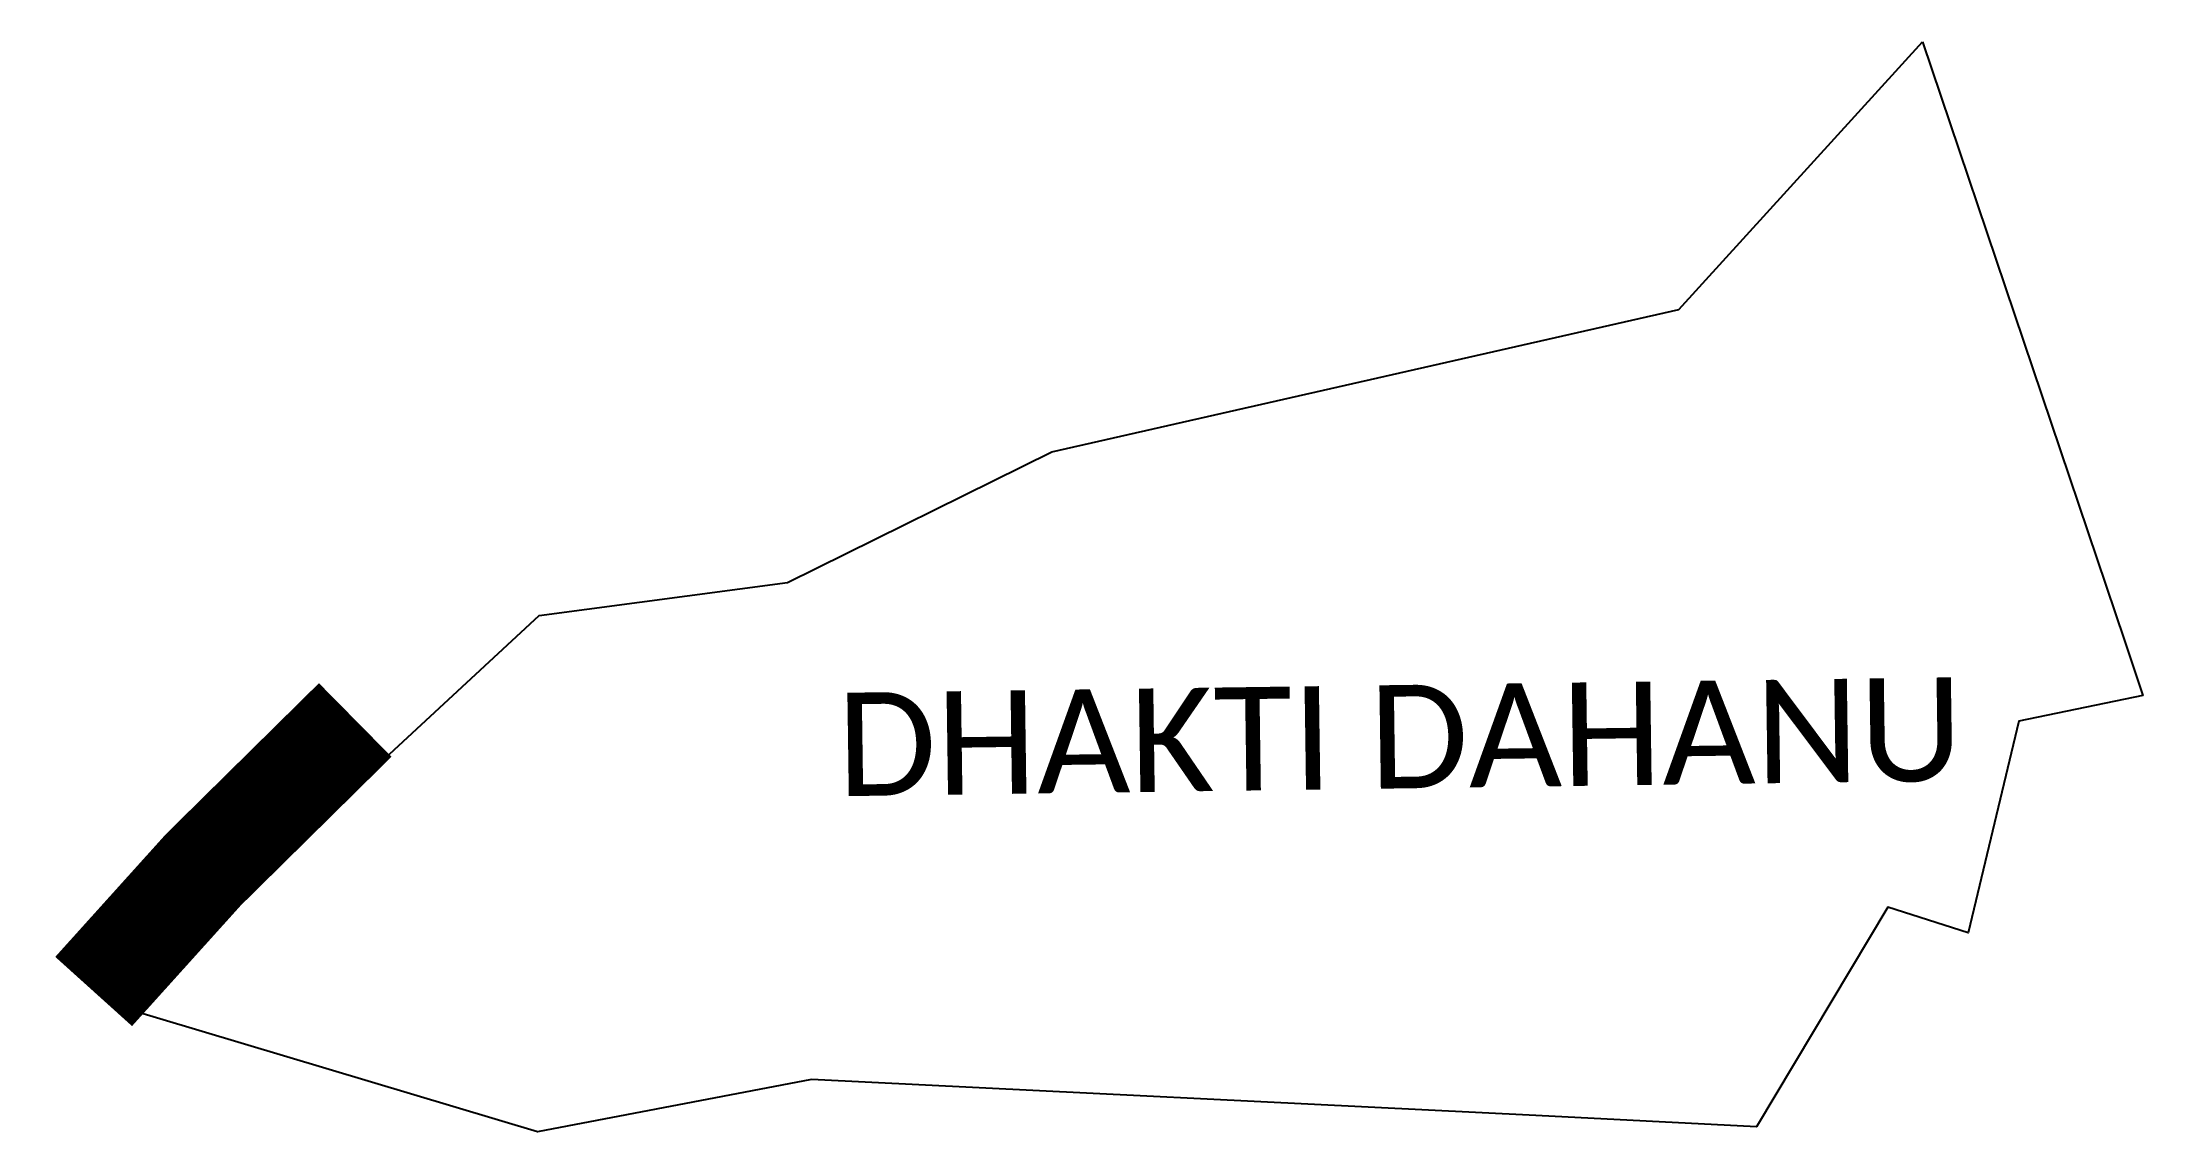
# Model space of a CAD drawing. Header units: metres. Extents: x 259740 to 260756, y 2209230 to 2209757.
import ezdxf

# ---------------------------------------------------------------- set-up
doc = ezdxf.new("R2010")
doc.units = ezdxf.units.M
doc.header["$MEASUREMENT"] = 0
for name, color, linetype in [('UNPROTECTED', 130, 'Continuous'), ('village', 3, 'Continuous'), ('VILLAGE NAME', 250, 'Continuous')]:
    doc.layers.add(name, color=color, linetype=linetype)
doc.styles.get("Standard").update_dxf_attribs({"font": 'arial.ttf'})

msp = doc.modelspace()

# ---------------------------------------------------------------- linework, layer by layer
at = {"layer": 'UNPROTECTED', "const_width": 50, "flags": 128}
msp.add_lwpolyline([(259891, 2209429.3), (259817.6, 2209356.9), (259764.5, 2209298)], dxfattribs=at)
at = {"layer": 'village'}
msp.add_lwpolyline([(260648.9, 2209757.2), (260746.5, 2209467.8)], dxfattribs=at)
msp.add_polyline3d([(260746.5, 2209467.8, 0), (260755.5, 2209441.1, 0), (260695.4, 2209428.7, 0), (260670.9, 2209326.4, 0), (260632.2, 2209338.8, 0), (260568.7, 2209232.6, 0), (260461.9, 2209238.1, 0), (260111.6, 2209255.4, 0), (259979.2, 2209230.1, 0), (259776.1, 2209290.9, 0), (259980, 2209479.8, 0), (260100.1, 2209495.8, 0), (260227.8, 2209559, 0), (260531.1, 2209627.8, 0), (260648.9, 2209757.2, 0)], dxfattribs=at)

# ---------------------------------------------------------------- texts
at = {"layer": 'VILLAGE NAME', "insert": (260123.7, 2209442.4), "char_height": 50, "attachment_point": 1, "rotation": 0.801}
msp.add_mtext_dynamic_manual_height_columns('{\\fCalibri|b0|i0|c0|p34;DHAKTI DAHANU}', width=1538.461, gutter_width=667.3, heights=[0], dxfattribs=at)

doc.saveas('drawing.dxf')
